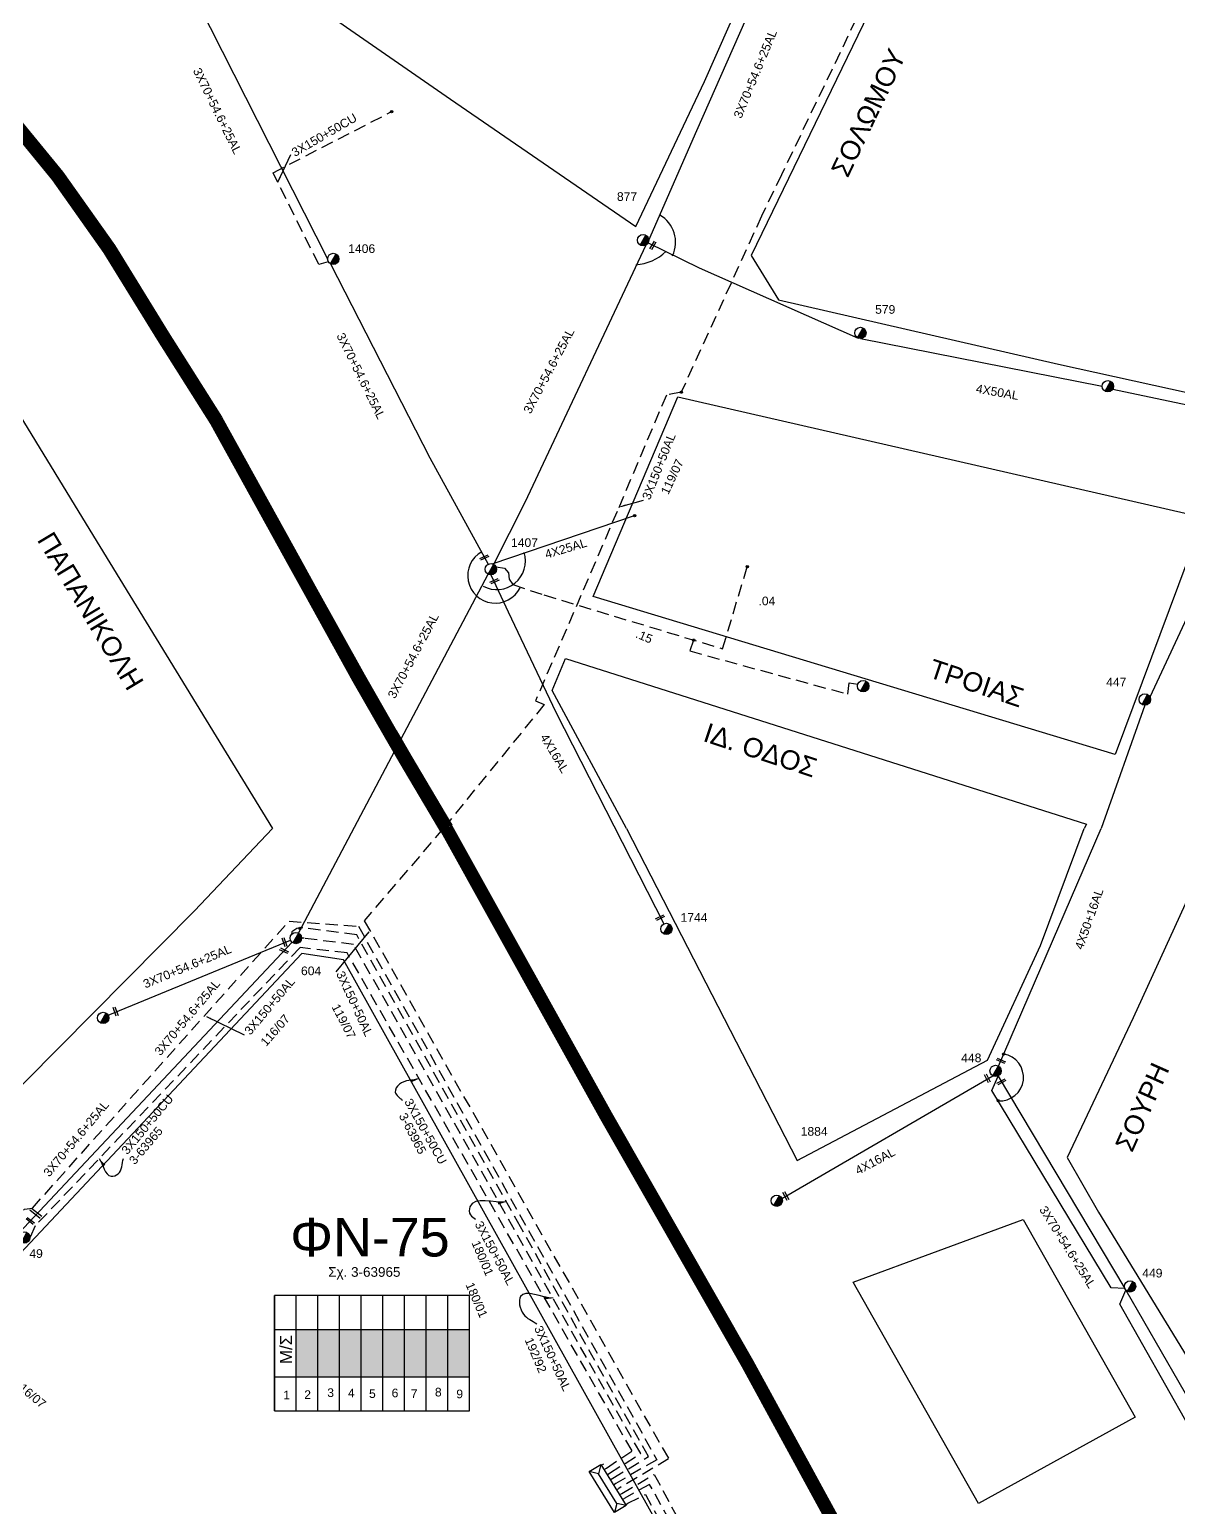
# Model space of a CAD drawing. Header units: millimetres. Extents: x 924 to 3152, y 704 to 1760.
# Drawn here: x 1346.7 to 1585.2, y 1189.3 to 1496.3 of the extents above; entities that cross this region are included whole.
import ezdxf
from ezdxf.enums import TextEntityAlignment as Align

# ---------------------------------------------------------------- set-up
doc = ezdxf.new("R2010")
doc.units = ezdxf.units.MM
doc.linetypes.add('DASHED', pattern=[19.05, 12.7, -6.35])
for name, color, linetype in [('Άγνωστα', 7, 'Continuous'), ('Ασφαλειοκιβώτια Χ.Τ 9 αναχωρήσεων', 7, 'Continuous'), ('Γέφυρες Εναέριου Δικτύου', 7, 'Continuous'), ('Γυμνά εναέρια ΧΤ (3Φ)   4x50AL', 7, 'Continuous'), ('Γυμνά εναέρια ΧΤ και ΦΟΠ (3Φ)   4x50+16AL', 7, 'Continuous'), ('Εναέρια παροχή ΧΤ 4x16', 7, 'SYN_LINE'), ('Εναέρια παροχή ΧΤ 4x25', 7, 'SYN_LINE'), ('Επιγραφές - Σχήματα', 7, 'Continuous'), ('Καλώδια ΧΤ   3x150+50AL', 7, 'DASHED'), ('Καλώδια ΧΤ   3x150+50CU', 7, 'DASHED'), ('Καλώδια ΧΤ   3x150AL+50XLPE', 7, 'DASHED'), ('Μηχανική τομή', 7, 'Continuous'), ('Στύλος ΦΜ', 7, 'Continuous'), ('Στύλος ΦΜ @ 1', 7, 'Continuous'), ('Συνδέσεις', 7, 'Continuous'), ('Συνεστραμμένα ΧΤ   3x70+54.6+25 AL', 7, 'SYN_LINE'), ('Υποσταθμός πόλεως', 7, 'Continuous'), ('Υπόβαθρο ΔΕΗ', 7, 'Continuous'), ('Υπόγεια Καλώδια Δικτύου ΧΤ   .04', 7, 'DASHED'), ('Υπόγεια Καλώδια Δικτύου ΧΤ   .15', 7, 'DASHED')]:
    doc.layers.add(name, color=color, linetype=linetype)
doc.styles.get("Standard").update_dxf_attribs({"font": 'ARIAL.TTF'})
doc.linetypes.add('SYN_LINE', pattern='A,0.5,-0.0001,["/\\/\\/\\/",Standard,S=0.1,R=0,X=0,Y=-0.05],-0.25', length=0.7501)
doc.dimstyles.new('ISO-25', dxfattribs={"dimtxt": 2.5, "dimasz": 2.5, "dimexe": 1.25, "dimexo": 0.625, "dimtad": 1, "dimtxsty": 'Standard', "dimcen": 2.5, "dimadec": 0, "dimazin": 0, "dimtfac": 1, "dimtmove": 0, "dimatfit": 3, "dimfxl": 1, "dimarcsym": 0})
doc.dimstyles.get("Standard").update_dxf_attribs({"dimtxt": 0.18, "dimasz": 0.18, "dimexe": 0.18, "dimexo": 0.0625, "dimgap": 0.09, "dimtad": 0, "dimtih": 1, "dimtoh": 1, "dimdec": 4, "dimzin": 0, "dimdsep": 46, "dimtxsty": 'Standard', "dimcen": 0.09, "dimadec": 0, "dimazin": 0, "dimtfac": 1, "dimtdec": 4, "dimtofl": 0, "dimtmove": 0, "dimatfit": 3, "dimfxl": 1, "dimtolj": 1, "dimtzin": 0, "dimarcsym": 0})

# ---------------------------------------------------------------- blocks, each defined once
blk = doc.blocks.new('ΥΠΑΡΧΩΝ ΤΣΙΜΕΝΤΕΝΙΟΣ ΣΤΥΛΟΣ')
at = {"layer": 'Στύλος ΦΜ'}
blk.add_hatch(color=256, dxfattribs=at).paths.add_polyline_path([(-1.29, -2.28, 0.574793), (2.62, 0, 0.268822), (1.3, 2.27)])
blk.add_line((-1.29, -2.28), (1.3, 2.27), dxfattribs=at)
blk.add_circle((0, 0), 2.62, dxfattribs=at)
at = {"layer": 'Στύλος ΦΜ', "flags": 4}
for tag, p in [('ΤΥΠΟΣ', (-4.91, 3.03)), ('ΑΡΙΘΜΟΣ', (-4.68, 8.05))]:
    blk.add_attdef(tag, p, '', height=4, dxfattribs=at)
blk = doc.blocks.new('ΜΗΧΑΝΙΚΗ ΤΟΜΗ')
at = {"layer": 'Μηχανική τομή', "ltscale": 40}
for p, q in [((-1.89, 0.78), (1.89, 0.78)), ((1.89, 0), (-1.89, 0))]:
    blk.add_line(p, q, dxfattribs=at)
blk = doc.blocks.new('_ΣΥΝΔΕΣΗ')
at = {"layer": 'Συνδέσεις', "linetype": 'SYN_LINE', "ltscale": 40}
blk.add_hatch(color=256, dxfattribs=at).paths.add_polyline_path([(0.5, -0.01, 1), (-0.5, -0.01, 1)])
at = {"layer": 'Συνδέσεις'}
blk.add_circle((0, -0.01), 0.5, dxfattribs=at)
blk = doc.blocks.new('ΥΠΟΣΤΑΘΜΟΣ ΠΟΛΕΩΣ 9 ΑΝΑΧΩΡΗΣΕΩΝ')
at = {"layer": 'Υποσταθμός πόλεως', "ltscale": 40}
for p, q in [((-9.63, -2.82), (-9.63, -4)), ((-7.12, -2.82), (-7.12, -4)), ((-4.84, -2.82), (-4.84, -4)), ((-2.36, -2.82), (-2.36, -4)), ((0.09, -2.82), (0.09, -4)), ((2.55, -2.82), (2.55, -4)), ((5.02, -2.82), (5.02, -4)), ((7.48, -2.82), (7.48, -4)), ((9.61, -2.82), (9.61, -4))]:
    blk.add_line(p, q, dxfattribs=at)
blk.add_lwpolyline([(-10.02, 2.82), (10.02, 2.82), (10.02, -2.82), (-10.02, -2.82)], close=True, dxfattribs=at)
for points in [[(-7.21, 0), (-10.02, 2.82)], [(-10.02, -2.82), (-7.21, 0)], [(-7.21, 0), (7.21, 0)], [(7.21, 0), (10.02, 2.82)], [(10.02, -2.82), (7.21, 0)]]:
    blk.add_lwpolyline(points, dxfattribs=at)
at = {"layer": 'Υποσταθμός πόλεως', "linetype": 'SYN_LINE', "ltscale": 40, "flags": 1}
for tag, p in [('ΜΕΤΑΣΧΗΜΑΤΙΣΜΟΣ', (10.79, 1.71)), ('ΙΣΧΥΣ', (10.77, -1.08)), ('ΑΡΙΘΜΟΣ', (10.89, -3.8))]:
    blk.add_attdef(tag, p, '', height=1.8, dxfattribs=at)
blk = doc.blocks.new('ΑΣΦΑΛΕΙΟΚΙΒΩΤΙΟ ΥΠΟΣΤΑΘΜΟΥ 9 ΑΝΑΧΩΡΗΣΕΩΝ')
at = {"layer": 'Ασφαλειοκιβώτια Χ.Τ 9 αναχωρήσεων', "ltscale": 40}
for p, q in [((-23.8, 40.36), (24.02, 40.36)), ((-9.72, 40.36), (-9.72, -40.64)), ((9.94, 40.36), (9.94, -40.64)), ((-23.8, 31.36), (24.02, 31.36)), ((-23.8, 22.36), (24.02, 22.36)), ((-23.8, 13.36), (24.02, 13.36)), ((-23.8, 4.36), (24.02, 4.36)), ((-23.8, -4.64), (24.02, -4.64)), ((-23.8, -13.64), (24.02, -13.64)), ((-23.8, -22.64), (24.02, -22.64)), ((-23.8, -31.64), (24.02, -31.64))]:
    blk.add_line(p, q, dxfattribs=at)
at = {"layer": 'Ασφαλειοκιβώτια Χ.Τ 9 αναχωρήσεων'}
blk.add_lwpolyline([(-23.8, -40.64), (24.02, -40.64), (24.02, 40.36), (-23.8, 40.36)], close=True, dxfattribs=at)
for s, p in [('1', (-19.06, 36.75)), ('2', (-18.9, 28.02)), ('3', (-18.08, 18.46)), ('4', (-18.2, 9.88)), ('5', (-18.46, 1.13)), ('6', (-18.21, -8.26)), ('7', (-18.52, -16.19)), ('8', (-17.85, -26.23)), ('9', (-18.61, -35.12))]:
    blk.add_text(s, height=3.6, rotation=270, dxfattribs=at).set_placement(p)
at = {"layer": 'Ασφαλειοκιβώτια Χ.Τ 9 αναχωρήσεων', "ltscale": 40}
for tag, height, p in [('ΟΝΟΜΑ', 5, (-0.16, 44.31)), ('ΚΕΙΜΕΝΟ 1', 2, (17.06, 35.59)), ('ΚΕΙΜΕΝΟ 2', 2, (17.06, 26.88)), ('ΚΕΙΜΕΝΟ 3', 2, (17.06, 17.69)), ('ΚΕΙΜΕΝΟ 4', 2, (17.06, 8.71)), ('ΚΕΙΜΕΝΟ 5', 2, (17.06, -0.13)), ('ΚΕΙΜΕΝΟ 6', 2, (17.06, -9.05)), ('ΚΕΙΜΕΝΟ 7', 2, (17.06, -18.13)), ('ΚΕΙΜΕΝΟ 8', 2, (17.06, -26.85)), ('ΚΕΙΜΕΝΟ 9', 2, (17.06, -35.99)), ('ΣΧ', 2, (-0.1, -42.64))]:
    blk.add_attdef(tag, text='', height=height, dxfattribs=at).set_placement(p, align=Align.MIDDLE_CENTER)

msp = doc.modelspace()

# ---------------------------------------------------------------- hatches: boundary and pattern name
at = {"layer": 'Ασφαλειοκιβώτια Χ.Τ 9 αναχωρήσεων'}
for color, points in [(151, [(1406.57, 1226.281), (1402.07, 1226.281), (1402.07, 1216.454), (1406.57, 1216.454)]), (6, [(1411.07, 1226.281), (1406.57, 1226.281), (1406.57, 1216.454), (1411.07, 1216.454)]), (133, [(1415.57, 1226.281), (1411.07, 1226.281), (1411.07, 1216.454), (1415.57, 1216.454)]), (173, [(1420.07, 1226.281), (1415.57, 1226.281), (1415.57, 1216.454), (1420.07, 1216.454)]), (85, [(1424.57, 1226.281), (1420.07, 1226.281), (1420.07, 1216.454), (1424.57, 1216.454)]), (30, [(1429.07, 1226.281), (1424.57, 1226.281), (1424.57, 1216.454), (1429.07, 1216.454)]), (2, [(1433.57, 1226.281), (1429.07, 1226.281), (1429.07, 1216.454), (1433.57, 1216.454)]), (62, [(1438.07, 1226.281), (1433.57, 1226.281), (1433.57, 1216.454), (1438.07, 1216.454)])]:
    msp.add_hatch(color=color, dxfattribs=at).paths.add_polyline_path(points)

# ---------------------------------------------------------------- linework, layer by layer
at = {"layer": 'Άγνωστα', "color": 151, "linetype": 'DASHED', "ltscale": 0.2}
msp.add_lwpolyline([(1484.593, 1369.504), (1483.781, 1367.246), (1516.587, 1358.288), (1516.904, 1360.617), (1518.705, 1360.372)], dxfattribs=at)
at = {"layer": 'Γέφυρες Εναέριου Δικτύου'}
for points in [[(1480.209, 1449.341, 0.3912679), (1477.56, 1457.794, -2.3834099)], [(1472.618, 1447.479, 0.1762913), (1478.814, 1450.241, -0.6930418)], [(1440.58, 1387.871, 1.3582269), (1448.542, 1380.385, -4.2616509)], [(1440.894, 1380.699, 0.6705569), (1449.38, 1387.714, -0.1376924)]]:
    msp.add_lwpolyline(points, format="xyb", dxfattribs=at)
msp.add_arc((1548.196, 1278.675), 4.882, 265.42364, 81.14146, dxfattribs=at)
at = {"layer": 'Γυμνά εναέρια ΧΤ (3Φ)   4x50AL', "color": 30}
for points in [[(1475.131, 1452.033), (1485.757, 1446.863), (1518.73, 1432.228)], [(1519.208, 1432.126), (1569.412, 1422.227)], [(1571.594, 1421.611), (1605.127, 1414.554)]]:
    msp.add_lwpolyline(points, dxfattribs=at)
at = {"layer": 'Γυμνά εναέρια ΧΤ και ΦΟΠ (3Φ)   4x50+16AL', "color": 27, "ltscale": 0.2}
for points in [[(1605.694, 1413.266), (1600.486, 1402.687), (1588.474, 1377.26), (1579.324, 1357.683)], [(1547.878, 1281.026), (1569.229, 1330.366)]]:
    msp.add_lwpolyline(points, dxfattribs=at)
at = {"layer": 'Γυμνά εναέρια ΧΤ και ΦΟΠ (3Φ)   4x50+16AL', "color": 27}
msp.add_lwpolyline([(1578.269, 1355.982), (1569.229, 1330.366)], dxfattribs=at)
at = {"layer": 'Εναέρια παροχή ΧΤ 4x16', "color": 151, "ltscale": 20}
msp.add_lwpolyline([(1442.489, 1383.044), (1446.064, 1375.347), (1455.949, 1354.501), (1478.404, 1310.556)], dxfattribs=at)
at = {"layer": 'Εναέρια παροχή ΧΤ 4x16', "color": 30, "ltscale": 20}
msp.add_lwpolyline([(1502.922, 1253.515), (1546.711, 1278.98)], dxfattribs=at)
at = {"layer": 'Εναέρια παροχή ΧΤ 4x25', "color": 30, "ltscale": 20}
msp.add_lwpolyline([(1442.744, 1385.372), (1472.326, 1395.354)], dxfattribs=at)
at = {"layer": 'Καλώδια ΧΤ   3x150+50AL', "color": 62, "ltscale": 0.2}
for points in [[(1482.021, 1420.992), (1478.929, 1420.399), (1468.704, 1396.241), (1451.758, 1356.885), (1453.556, 1356.111), (1432.59, 1330.366)], [(1432.59, 1330.366), (1416.211, 1311.209), (1479.402, 1199.428), (1469.06, 1193.295)]]:
    msp.add_lwpolyline(points, dxfattribs=at)
at = {"layer": 'Καλώδια ΧΤ   3x150+50AL', "color": 2, "ltscale": 0.2}
msp.add_lwpolyline([(1338.98, 1217.038), (1325.051, 1228.398), (1345.629, 1251.29), (1347.313, 1251.524), (1400.576, 1311.121), (1414.976, 1310.059), (1476.948, 1199.248), (1468.423, 1194.337)], dxfattribs=at)
at = {"layer": 'Καλώδια ΧΤ   3x150+50AL', "color": 30, "ltscale": 0.2}
msp.add_lwpolyline([(1467.781, 1195.388), (1475.186, 1199.88), (1448.614, 1247.64), (1414.639, 1308.267), (1403.461, 1309.718), (1402.215, 1309.575), (1401.126, 1308.923), (1401.058, 1308.321)], dxfattribs=at)
at = {"layer": 'Καλώδια ΧΤ   3x150+50AL', "color": 173, "ltscale": 0.2}
msp.add_lwpolyline([(1467.138, 1196.441), (1473.59, 1200.53), (1413.98, 1306.269), (1403.687, 1307.555), (1403.18, 1307.574)], dxfattribs=at)
at = {"layer": 'Καλώδια ΧΤ   3x150+50AL', "color": 133, "ltscale": 0.2}
msp.add_lwpolyline([(1461.195, 1170.586), (1481.52, 1183.214), (1475.43, 1194.119), (1470.301, 1191.262)], dxfattribs=at)
at = {"layer": 'Καλώδια ΧΤ   3x150+50CU', "color": 151, "ltscale": 0.2}
msp.add_lwpolyline([(1408.729, 1448.103), (1406.762, 1447.523), (1397.26, 1466.599), (1421.885, 1479.281)], dxfattribs=at)
at = {"layer": 'Καλώδια ΧΤ   3x150+50CU', "color": 85, "ltscale": 0.2}
msp.add_lwpolyline([(1466.497, 1197.492), (1471.804, 1201.07), (1412.636, 1304.519), (1402.858, 1305.632), (1347.852, 1247.801), (1346.739, 1245.193)], dxfattribs=at)
at = {"layer": 'Καλώδια ΧΤ   3x150+50CU', "color": 6, "ltscale": 0.2}
msp.add_lwpolyline([(1469.708, 1192.233), (1476.408, 1196.188), (1483.987, 1182.102), (1462.956, 1169.531)], dxfattribs=at)
at = {"layer": 'Καλώδια ΧΤ   3x150AL+50XLPE', "color": 62, "ltscale": 0.2}
msp.add_lwpolyline([(1535.389, 1534.514), (1518.28, 1498.404), (1502.815, 1466.17), (1498.674, 1457.539), (1482.022, 1420.997)], dxfattribs=at)
at = {"layer": 'Καλώδια ΧΤ   3x150AL+50XLPE', "color": 151, "ltscale": 0.2}
msp.add_lwpolyline([(1470.954, 1190.192), (1474.561, 1192.034), (1505.008, 1136.385), (1505.985, 1136.848), (1507.103, 1136.49), (1507.507, 1135.707)], dxfattribs=at)
at = {"layer": 'Συνεστραμμένα ΧΤ   3x70+54.6+25 AL', "color": 151, "ltscale": 20}
for points in [[(1370.892, 1523.089), (1376.925, 1511.195), (1408.581, 1448.673)], [(1409.178, 1447.649), (1429.808, 1407.376), (1441.923, 1385.255)]]:
    msp.add_lwpolyline(points, dxfattribs=at)
at = {"layer": 'Συνεστραμμένα ΧΤ   3x70+54.6+25 AL', "color": 30, "ltscale": 20}
for points in [[(1475.269, 1452.588), (1485.284, 1475.348), (1500.48, 1509.908)], [(1443.075, 1385.244), (1449.631, 1398.155), (1474.741, 1451.605)], [(1402.561, 1308.655), (1441.942, 1383.179)], [(1547.786, 1278.935), (1574.12, 1234.788)], [(1574.34, 1234.444), (1600.032, 1189.856)]]:
    msp.add_lwpolyline(points, dxfattribs=at)
at = {"layer": 'Συνεστραμμένα ΧΤ   3x70+54.6+25 AL', "color": 173, "ltscale": 20}
for points in [[(1344.453, 1246.279), (1401.197, 1306.758)], [(1363.013, 1291.607), (1400.914, 1307.17)]]:
    msp.add_lwpolyline(points, dxfattribs=at)
at = {"layer": 'Συνεστραμμένα ΧΤ   3x70+54.6+25 AL', "color": 27, "ltscale": 20}
for points in [[(1574.12, 1234.788), (1571.294, 1234.974), (1546.518, 1275.938), (1547.786, 1278.935)], [(1599.629, 1190.555), (1596.93, 1189.345), (1573.093, 1231.585), (1574.34, 1234.444)]]:
    msp.add_lwpolyline(points, dxfattribs=at)
at = {"layer": 'Υπόβαθρο ΔΕΗ', "linetype": 'DASHED', "const_width": 2.64, "flags": 128}
for points in [[(1017.138, 1734.062), (1040.649, 1715.697), (1056.318, 1703.529), (1088.749, 1677.936), (1105.481, 1665.106), (1120.752, 1653.397), (1136.83, 1641.72), (1152.203, 1630.697), (1168.405, 1618.373), (1184.185, 1606.544), (1200.285, 1594.174), (1215.264, 1582.497), (1233.358, 1569.189), (1247.759, 1558.209), (1263.999, 1546.013), (1279.936, 1534.393), (1296.114, 1522.181), (1308.069, 1513.524), (1317.256, 1505.817), (1326.498, 1496.581), (1338.988, 1482.347), (1352.52, 1465.884), (1363.237, 1450.764), (1374.383, 1432.631), (1385.445, 1415.114), (1401.699, 1385.722), (1404.809, 1380.098), (1415.002, 1361.667), (1421.688, 1349.97), (1424.704, 1344.752), (1431.867, 1332.684), (1433.243, 1330.366)], [(1433.23, 1330.366), (1466.37, 1270.713), (1495.727, 1219.241), (1526.792, 1162.294), (1537.296, 1143.878), (1551.291, 1122.175)]]:
    msp.add_lwpolyline(points, dxfattribs=at)
at = {"layer": 'Υπόβαθρο ΔΕΗ'}
for points in [[(1390.23, 1512.353), (1434.134, 1481.88), (1472.578, 1455.427), (1486.834, 1485.544), (1510.286, 1538.556)], [(1539.725, 1538.556), (1496.547, 1449.426), (1502.18, 1440.16), (1560.318, 1426.795), (1603.429, 1417.318), (1636.679, 1486.205), (1660.42, 1538.556)], [(1339.995, 1483.202), (1353.57, 1466.686), (1364.339, 1451.492), (1375.504, 1433.329), (1386.581, 1415.786), (1402.854, 1386.361), (1405.964, 1380.737), (1416.153, 1362.314), (1422.832, 1350.628), (1425.843, 1345.42), (1433.002, 1333.357), (1434.378, 1331.039)], [(1337.982, 1481.493), (1351.47, 1465.082), (1362.135, 1450.036), (1373.263, 1431.933), (1384.308, 1414.441), (1400.544, 1385.084), (1403.654, 1379.46), (1413.851, 1361.02), (1420.543, 1349.312), (1423.565, 1344.085), (1430.732, 1332.01), (1432.107, 1329.692)], [(1208.285, 1374.147), (1297.345, 1465.092), (1340.689, 1422.731), (1359.202, 1392.36), (1397.113, 1330.366)], [(1463.695, 1378.562), (1481.313, 1420.04), (1586.646, 1395.853), (1588.215, 1392.475), (1588.915, 1390.835), (1572.099, 1345.773), (1463.695, 1378.562)], [(1470.669, 1330.366), (1455.244, 1359.065), (1458.012, 1365.669), (1566.125, 1331.296), (1565.707, 1330.366)], [(1265.611, 1330.366), (1338.713, 1270.709), (1380.937, 1313.245), (1397.113, 1330.366)], [(1432.138, 1329.758), (1465.281, 1270.1), (1494.635, 1218.632), (1525.701, 1161.685), (1536.227, 1143.229), (1550.241, 1121.498)], [(1434.323, 1330.973), (1467.46, 1271.327), (1496.818, 1219.85), (1527.884, 1162.903), (1538.365, 1144.527), (1552.342, 1122.853)], [(1470.682, 1330.366), (1506.106, 1261.375), (1545.631, 1282.23), (1556.606, 1306.063), (1565.707, 1330.366)], [(1593.619, 1330.366), (1587.396, 1316.327), (1575.858, 1291.018), (1562.153, 1262.056), (1568.685, 1250.639), (1590.104, 1215.531), (1605.976, 1222.355), (1628.812, 1234.589), (1638.353, 1239.988), (1654.61, 1248.789), (1673.939, 1262.455), (1697.114, 1282.21), (1714.542, 1297.955), (1729.268, 1314.671), (1740.509, 1330.366)], [(1308.858, 1192.406), (1506.325, 1035.856), (1536.585, 1079.074), (1411.911, 1303.074), (1403.269, 1304.42), (1307.447, 1202.383), (1308.858, 1192.406)]]:
    msp.add_lwpolyline(points, dxfattribs=at)
msp.add_lwpolyline([(1517.711, 1236.094), (1553.013, 1249.151), (1576.286, 1208.097), (1543.748, 1190.148)], close=True, dxfattribs=at)
at = {"layer": 'Υπόγεια Καλώδια Δικτύου ΧΤ   .04', "color": 151, "ltscale": 0.2}
msp.add_lwpolyline([(1490.582, 1367.697), (1495.725, 1384.749)], dxfattribs=at)
at = {"layer": 'Υπόγεια Καλώδια Δικτύου ΧΤ   .15', "color": 151, "ltscale": 0.2}
msp.add_lwpolyline([(1443.56, 1384.713), (1445.346, 1384.478), (1446.164, 1383.457), (1446.28, 1382.173), (1447.058, 1381.037), (1453.518, 1378.877), (1490.582, 1367.697)], dxfattribs=at)

# ---------------------------------------------------------------- block references
at = {"layer": 'Ασφαλειοκιβώτια Χ.Τ 9 αναχωρήσεων', "xscale": 0.5, "yscale": 0.5, "zscale": 0.5, "rotation": 90}
msp.add_blockref('ΑΣΦΑΛΕΙΟΚΙΒΩΤΙΟ ΥΠΟΣΤΑΘΜΟΥ 9 ΑΝΑΧΩΡΗΣΕΩΝ', (1417.752, 1221.312), dxfattribs=at)
at = {"layer": 'Μηχανική τομή'}
for p, xscale, yscale, zscale, rotation in [((1476.295, 1451.382), 0.4999999999999994, 0.4999999999999994, 0.4999999999999994, 59.7399098595041), ((1441.04, 1386.847), 0.4999999999999998, 0.4999999999999998, 0.4999999999999998, 203.3741396982073), ((1443.164, 1381.934), 0.4999999999999998, 0.4999999999999998, 0.4999999999999998, 203.3741396982073), ((1477.709, 1311.676), 0.5000000000000034, 0.5000000000000034, 0.5000000000000034, 26.06516000780125), ((1399.477, 1304.796), 0.4999999999999938, 0.4999999999999938, 0.4999999999999938, 335.3889191275503), ((1399.458, 1306.699), 0.5000000000000718, 0.5000000000000718, 0.5000000000000718, 290.3933502616153), ((1364.378, 1292.268), 0.5000000000000718, 0.5000000000000718, 0.5000000000000718, 290.3933502616153), ((1548.331, 1281.928), 0.4999999999999945, 0.4999999999999945, 0.4999999999999945, 337.5923977188356), ((1545.397, 1278.369), 0.4999999999998303, 0.4999999999998303, 0.4999999999998303, 297.2763220681449), ((1548.592, 1277.568), 0.500000000000055, 0.500000000000055, 0.500000000000055, 27.67824323432583), ((1503.54, 1253.943), 0.4999999999999364, 0.4999999999999364, 0.4999999999999364, 297.6672158475484), ((1346.72, 1248.696), 0.5000000000000341, 0.5000000000000341, 0.5000000000000341, 322.5158666351332), ((1347.828, 1250.216), 0.7241355716868646, 0.7241355716868646, 0.7241355716868646, 322.5158666351332)]:
    msp.add_blockref('ΜΗΧΑΝΙΚΗ ΤΟΜΗ', p, dxfattribs=dict(at, xscale=xscale, yscale=yscale, zscale=zscale, rotation=rotation))
at = {"layer": 'Στύλος ΦΜ @ 1', "ltscale": 40}
ref = msp.add_blockref('ΥΠΑΡΧΩΝ ΤΣΙΜΕΝΤΕΝΙΟΣ ΣΤΥΛΟΣ', (1474.091, 1452.588), dxfattribs=dict(at, xscale=0.4499999999998181, yscale=0.4499999999998181, zscale=0.4499999999998181))
ref.add_attrib('ΤΥΠΟΣ', '877', (1468.666, 1460.74), dxfattribs={"layer": 'Στύλος ΦΜ', "height": 1.8, "flags": 4})
ref = msp.add_blockref('ΥΠΑΡΧΩΝ ΤΣΙΜΕΝΤΕΝΙΟΣ ΣΤΥΛΟΣ', (1409.759, 1448.673), dxfattribs=dict(at, xscale=0.4499999999998181, yscale=0.4499999999998181, zscale=0.4499999999998181))
ref.add_attrib('ΤΥΠΟΣ', '1406', (1412.868, 1449.921), dxfattribs={"layer": 'Στύλος ΦΜ', "height": 1.8, "flags": 4})
ref = msp.add_blockref('ΥΠΑΡΧΩΝ ΤΣΙΜΕΝΤΕΝΙΟΣ ΣΤΥΛΟΣ', (1519.208, 1433.304), dxfattribs=dict(at, xscale=0.4499999999998181, yscale=0.4499999999998181, zscale=0.4499999999998181))
ref.add_attrib('ΤΥΠΟΣ', '579', (1522.268, 1437.291), dxfattribs={"layer": 'Στύλος ΦΜ', "height": 1.8, "flags": 4})
at = {"layer": 'Στύλος ΦΜ @ 1', "ltscale": 40, "xscale": 0.4499999999998181, "yscale": 0.4499999999998181, "zscale": 0.4499999999998181}
for p in [(1570.59, 1422.227), (1519.794, 1359.925), (1361.992, 1291.02)]:
    msp.add_blockref('ΥΠΑΡΧΩΝ ΤΣΙΜΕΝΤΕΝΙΟΣ ΣΤΥΛΟΣ', p, dxfattribs=at)
at = {"layer": 'Στύλος ΦΜ @ 1', "ltscale": 40}
ref = msp.add_blockref('ΥΠΑΡΧΩΝ ΤΣΙΜΕΝΤΕΝΙΟΣ ΣΤΥΛΟΣ', (1442.489, 1384.222), dxfattribs=dict(at, xscale=0.4499999999998181, yscale=0.4499999999998181, zscale=0.4499999999998181))
ref.add_attrib('ΤΥΠΟΣ', '1407', (1446.67, 1388.848), dxfattribs={"layer": 'Στύλος ΦΜ', "height": 1.8, "flags": 4})
ref = msp.add_blockref('ΥΠΑΡΧΩΝ ΤΣΙΜΕΝΤΕΝΙΟΣ ΣΤΥΛΟΣ', (1578.269, 1357.159), dxfattribs=dict(at, xscale=0.4499999999998181, yscale=0.4499999999998181, zscale=0.4499999999998181))
ref.add_attrib('ΤΥΠΟΣ', '447', (1570.245, 1359.877), dxfattribs={"layer": 'Στύλος ΦΜ', "height": 1.8, "flags": 4})
ref = msp.add_blockref('ΥΠΑΡΧΩΝ ΤΣΙΜΕΝΤΕΝΙΟΣ ΣΤΥΛΟΣ', (1478.932, 1309.503), dxfattribs=dict(at, xscale=0.4499999999998181, yscale=0.4499999999998181, zscale=0.4499999999998181))
ref.add_attrib('ΤΥΠΟΣ', '1744', (1481.875, 1310.981), dxfattribs={"layer": 'Στύλος ΦΜ', "height": 1.8, "flags": 4})
ref = msp.add_blockref('ΥΠΑΡΧΩΝ ΤΣΙΜΕΝΤΕΝΙΟΣ ΣΤΥΛΟΣ', (1402.003, 1307.617), dxfattribs=dict(at, xscale=0.4499999999998181, yscale=0.4499999999998181, zscale=0.4499999999998181))
ref.add_attrib('ΤΥΠΟΣ', '604', (1403.064, 1299.897), dxfattribs={"layer": 'Στύλος ΦΜ', "height": 1.8, "flags": 4})
ref = msp.add_blockref('ΥΠΑΡΧΩΝ ΤΣΙΜΕΝΤΕΝΙΟΣ ΣΤΥΛΟΣ', (1547.292, 1280.004), dxfattribs=dict(at, xscale=0.4499999999998181, yscale=0.4499999999998181, zscale=0.4499999999998181))
ref.add_attrib('ΤΥΠΟΣ', '448', (1540.142, 1281.819), dxfattribs={"layer": 'Στύλος ΦΜ', "height": 1.8, "flags": 4})
ref = msp.add_blockref('ΥΠΑΡΧΩΝ ΤΣΙΜΕΝΤΕΝΙΟΣ ΣΤΥΛΟΣ', (1501.84, 1253.049), dxfattribs=dict(at, xscale=0.4499999999998181, yscale=0.4499999999998181, zscale=0.4499999999998181))
ref.add_attrib('ΤΥΠΟΣ', '1884', (1506.817, 1266.545), dxfattribs={"layer": 'Στύλος ΦΜ', "height": 1.8, "flags": 4})
ref = msp.add_blockref('ΥΠΑΡΧΩΝ ΤΣΙΜΕΝΤΕΝΙΟΣ ΣΤΥΛΟΣ', (1345.578, 1245.392), dxfattribs=dict(at, xscale=0.4499999999998181, yscale=0.4499999999998181, zscale=0.4499999999998181))
ref.add_attrib('ΤΥΠΟΣ', '49', (1346.661, 1241.169), dxfattribs={"layer": 'Στύλος ΦΜ', "height": 1.8, "flags": 4})
ref = msp.add_blockref('ΥΠΑΡΧΩΝ ΤΣΙΜΕΝΤΕΝΙΟΣ ΣΤΥΛΟΣ', (1575.208, 1235.239), dxfattribs=dict(at, xscale=0.4499999999998181, yscale=0.4499999999998181, zscale=0.4499999999998181))
ref.add_attrib('ΤΥΠΟΣ', '449', (1577.734, 1237.105), dxfattribs={"layer": 'Στύλος ΦΜ', "height": 1.8, "flags": 4})
at = {"layer": 'Συνδέσεις'}
for p, xscale, yscale, zscale in [((1421.886, 1479.287), 0.4499999999998181, 0.4499999999998181, 0.4499999999998181), ((1482.022, 1420.997), 0.4499999999998181, 0.4499999999998181, 0.4499999999998181), ((1472.327, 1395.359), 0.4499999999998181, 0.4499999999998181, 0.4499999999998181), ((1495.726, 1384.755), 0.4499999999998181, 0.4499999999998181, 0.4499999999998181), ((1484.594, 1369.509), 0.4499999999998181, 0.4499999999998181, 0.4499999999998181), ((1402.838, 1309.647), 0.45, 0.45, 0.45), ((1548.951, 1283.51), 0.45, 0.45, 0.45), ((1547.809, 1273.82), 0.45, 0.45, 0.45)]:
    msp.add_blockref('_ΣΥΝΔΕΣΗ', p, dxfattribs=dict(at, xscale=xscale, yscale=yscale, zscale=zscale))
at = {"layer": 'Υποσταθμός πόλεως', "xscale": 0.5000000000000717, "yscale": 0.5000000000000717, "zscale": 0.5000000000000717, "rotation": 121.4132988926241}
msp.add_blockref('ΥΠΟΣΤΑΘΜΟΣ ΠΟΛΕΩΣ 9 ΑΝΑΧΩΡΗΣΕΩΝ', (1466.738, 1193.257), dxfattribs=at)

# ---------------------------------------------------------------- texts
at = {"layer": 'Γυμνά εναέρια ΧΤ και ΦΟΠ (3Φ)   4x50+16AL', "color": 7, "insert": (1543.401, 1422.688), "char_height": 1.8, "width": 32.15071, "attachment_point": 1, "rotation": 350.13982}
msp.add_mtext('4X50AL', dxfattribs=at)
at = {"layer": 'Γυμνά εναέρια ΧΤ και ΦΟΠ (3Φ)   4x50+16AL', "color": 7, "ltscale": 0.2, "insert": (1563.669, 1305.658), "char_height": 1.8, "width": 30, "attachment_point": 1, "rotation": 70.72525}
msp.add_mtext('4X50+16AL', dxfattribs=at)
at = {"layer": 'Εναέρια παροχή ΧΤ 4x16', "color": 7, "insert": (1454.19, 1350.282), "char_height": 1.8, "width": 168.37176, "attachment_point": 1, "rotation": 300.97852}
msp.add_mtext('4X16AL', dxfattribs=at)
at = {"layer": 'Εναέρια παροχή ΧΤ 4x16', "color": 7, "ltscale": 20, "insert": (1517.901, 1259.971), "char_height": 1.8, "width": 30, "attachment_point": 1, "rotation": 28.11779}
msp.add_mtext('4X16AL', dxfattribs=at)
at = {"layer": 'Εναέρια παροχή ΧΤ 4x25', "color": 7, "insert": (1453.505, 1388.124), "char_height": 1.8, "width": 168.37176, "attachment_point": 1, "rotation": 16.67413}
msp.add_mtext('4X25AL', dxfattribs=at)
at = {"layer": 'Επιγραφές - Σχήματα', "linetype": 'Continuous', "char_height": 4, "width": 47.13111, "attachment_point": 1}
for s, insert, rotation in [('ΣΟΛΩΜΟΥ', (1512.968, 1467.069), 64.5723), ('ΠΑΠΑΝΙΚΟΛΗ', (1351.58, 1392.416), 300.97678), ('ΤΡΟΙΑΣ', (1534.364, 1365.661), 341.53523), ('ΙΔ. ΟΔΟΣ', (1487.589, 1352.397), 341.53523), ('ΣΟΥΡΗ', (1571.967, 1264.518), 65.94234)]:
    msp.add_mtext(s, dxfattribs=dict(at, insert=insert, rotation=rotation))
at = {"layer": 'Επιγραφές - Σχήματα', "insert": (1477.687, 1400.335), "char_height": 1.8, "attachment_point": 1, "rotation": 64.92184}
msp.add_mtext_dynamic_manual_height_columns('119/07', width=10.09091, gutter_width=12.5, heights=[0], dxfattribs=at)
at = {"layer": 'Επιγραφές - Σχήματα', "char_height": 1.8, "width": 30, "attachment_point": 1}
for s, insert, rotation in [('119/07', (1410.961, 1294.148), 297.47257), ('116/07', (1394.478, 1286.155), 48.74236), ('3-63965', (1424.923, 1271.518), 297.47257), ('3-63965', (1367.183, 1261.554), 49.88361), ('180/01', (1440.095, 1245.005), 293.15183), ('180/01', (1438.853, 1236.317), 293.15183), ('192/92', (1451.129, 1224.842), 293.15183), ('116/07', (1344.417, 1216.127), 320.17926)]:
    msp.add_mtext(s, dxfattribs=dict(at, insert=insert, rotation=rotation))
at = {"layer": 'Επιγραφές - Σχήματα', "attachment_point": 1}
for s, width, insert, char_height in [('ΦΝ-75', 10.09091, (1400.8, 1249.461), 8), ('Σχ. 3-63965', 22.28597, (1408.714, 1239.243), 2)]:
    msp.add_mtext_dynamic_manual_height_columns(s, width=width, gutter_width=12.5, heights=[0], dxfattribs=dict(at, insert=insert, char_height=char_height))
at = {"layer": 'Επιγραφές - Σχήματα', "color": 7, "linetype": 'Continuous', "insert": (1398.701, 1219.128), "char_height": 2.5, "width": 11.3238, "attachment_point": 1, "rotation": 90}
msp.add_mtext('Μ/Σ', dxfattribs=at)
at = {"layer": 'Καλώδια ΧΤ   3x150+50AL', "color": 7, "insert": (1473.814, 1399.144), "char_height": 1.8, "width": 168.37176, "attachment_point": 1, "rotation": 68.1765}
msp.add_mtext('3X150+50AL', dxfattribs=at)
at = {"layer": 'Καλώδια ΧΤ   3x150+50AL', "color": 7, "ltscale": 0.2, "char_height": 1.8, "width": 30, "attachment_point": 1}
for insert, rotation in [((1391.151, 1288.475), 49.91106), ((1411.95, 1300.96), 294.8722), ((1440.667, 1249.038), 298.09999), ((1453.052, 1227.327), 294.8722)]:
    msp.add_mtext('3X150+50AL', dxfattribs=dict(at, insert=insert, rotation=rotation))
at = {"layer": 'Καλώδια ΧΤ   3x150+50CU', "color": 7, "insert": (1400.875, 1471.392), "char_height": 1.8, "width": 168.37176, "attachment_point": 1, "rotation": 30.24184}
msp.add_mtext('3X150+50CU', dxfattribs=at)
at = {"layer": 'Καλώδια ΧΤ   3x150+50CU', "color": 7, "ltscale": 0.2, "char_height": 1.8, "width": 30, "attachment_point": 1}
for insert, rotation in [((1365.629, 1263.64), 50.29314), ((1426.034, 1274.509), 299.14917)]:
    msp.add_mtext('3X150+50CU', dxfattribs=dict(at, insert=insert, rotation=rotation))
at = {"layer": 'Συνεστραμμένα ΧΤ   3x70+54.6+25 AL', "color": 7, "char_height": 1.8, "width": 168.37176, "attachment_point": 1}
for insert, rotation in [((1492.81, 1478.411), 67.57612), ((1382.179, 1488.606), 296.23089), ((1411.989, 1433.559), 296.23089), ((1449.134, 1417.204), 62.01697), ((1420.969, 1358.027), 62.01697)]:
    msp.add_mtext('3X70+54.6+25AL', dxfattribs=dict(at, insert=insert, rotation=rotation))
at = {"layer": 'Συνεστραμμένα ΧΤ   3x70+54.6+25 AL', "color": 7, "ltscale": 20, "char_height": 1.8, "width": 30, "attachment_point": 1}
for insert, rotation in [((1370.066, 1298.791), 22.63488), ((1372.499, 1284.188), 50.16628), ((1349.414, 1259.017), 50.16628), ((1557.796, 1252.189), 302.14651)]:
    msp.add_mtext('3X70+54.6+25AL', dxfattribs=dict(at, insert=insert, rotation=rotation))
at = {"layer": 'Υπόγεια Καλώδια Δικτύου ΧΤ   .04', "color": 7, "insert": (1498.056, 1378.538), "char_height": 1.8, "width": 168.37176, "attachment_point": 1}
msp.add_mtext('.04', dxfattribs=at)
at = {"layer": 'Υπόγεια Καλώδια Δικτύου ΧΤ   .15', "color": 7, "insert": (1473.068, 1371.769), "char_height": 1.8, "width": 168.37176, "attachment_point": 1, "rotation": 337.12149}
msp.add_mtext('.15', dxfattribs=at)

# ---------------------------------------------------------------- leaders
at = {"layer": 'Επιγραφές - Σχήματα', "ltscale": 40}
for points in [[(1398.228, 1464.657), (1400.944, 1470.361)], [(1469.481, 1397.286), (1474.18, 1398.554)], [(1417.171, 1308.903), (1410.299, 1300.606)], [(1383.424, 1291.295), (1391.277, 1287.487)]]:
    msp.add_leader(points, dimstyle='ISO-25', override={"dimasz": 1, "dimtad": 0}, dxfattribs=at)
at = {"layer": 'Επιγραφές - Σχήματα', "path_type": 1}
for points in [[(1427.577, 1278.395), (1423.486, 1277.222), (1422.622, 1275.619), (1424.103, 1273.894)], [(1361.18, 1261.814), (1363.649, 1258.151), (1365.117, 1258.609), (1366.211, 1261.816)], [(1445.72, 1252.804), (1438.146, 1251.793), (1438.235, 1250.104), (1439.304, 1249.214)], [(1455.415, 1232.769), (1448.653, 1233.181), (1449.242, 1229.484), (1452.017, 1227.468)]]:
    msp.add_leader(points, dimstyle='Standard', override={"dimasz": 1.8, "dimgap": 0.09, "dimtad": 0}, dxfattribs=at)

doc.saveas('drawing.dxf')
